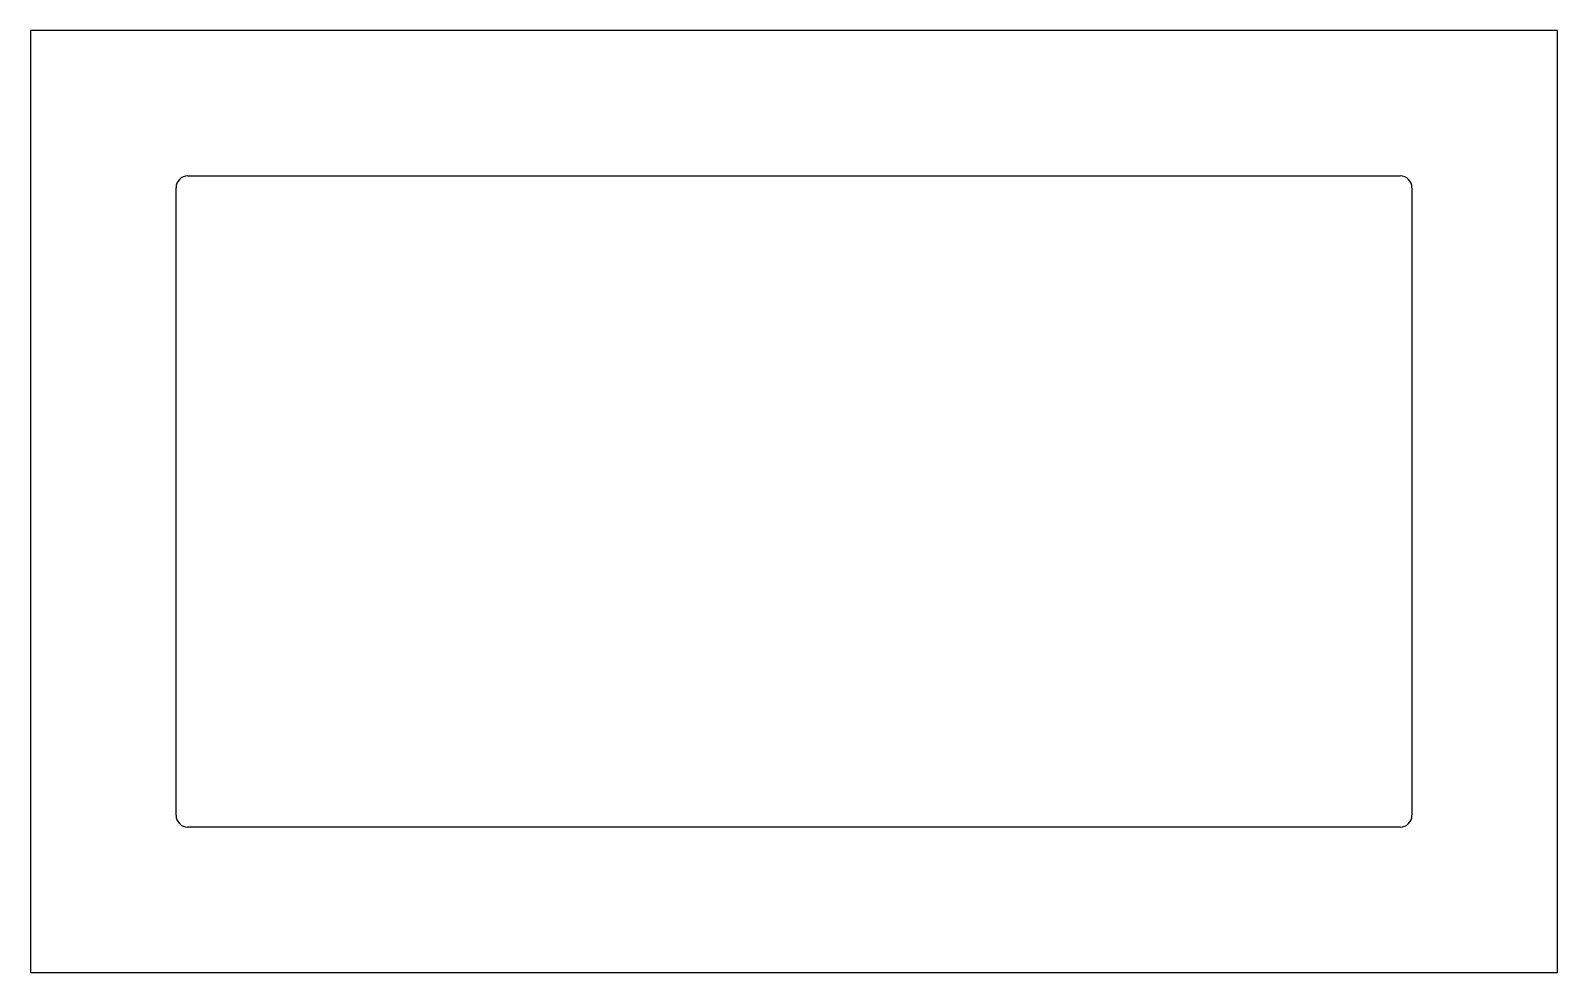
# Model space of a CAD drawing. Header units: millimetres. Extents: x -68 to 68, y -42 to 42.
import ezdxf

# ---------------------------------------------------------------- set-up
doc = ezdxf.new("R2010")
doc.units = ezdxf.units.MM

msp = doc.modelspace()

# ---------------------------------------------------------------- linework, layer by layer
for p, q in [((67.95, 41.95), (-67.95, 41.95)), ((-67.95, 41.95), (-67.95, -41.95)), ((67.95, -41.95), (67.95, 41.95)), ((-53.95, 29), (53.95, 29)), ((-55, -27.95), (-55, 27.95)), ((55, 27.95), (55, -27.95)), ((53.95, -29), (-53.95, -29)), ((-67.95, -41.95), (67.95, -41.95))]:
    msp.add_line(p, q)
for centre, start, end in [((-53.95, 27.95), -270, -180), ((53.95, 27.95), 0, 90), ((-53.95, -27.95), 180, 270), ((53.95, -27.95), -90, 0)]:
    msp.add_arc(centre, 1.05, start, end)

doc.saveas('drawing.dxf')
